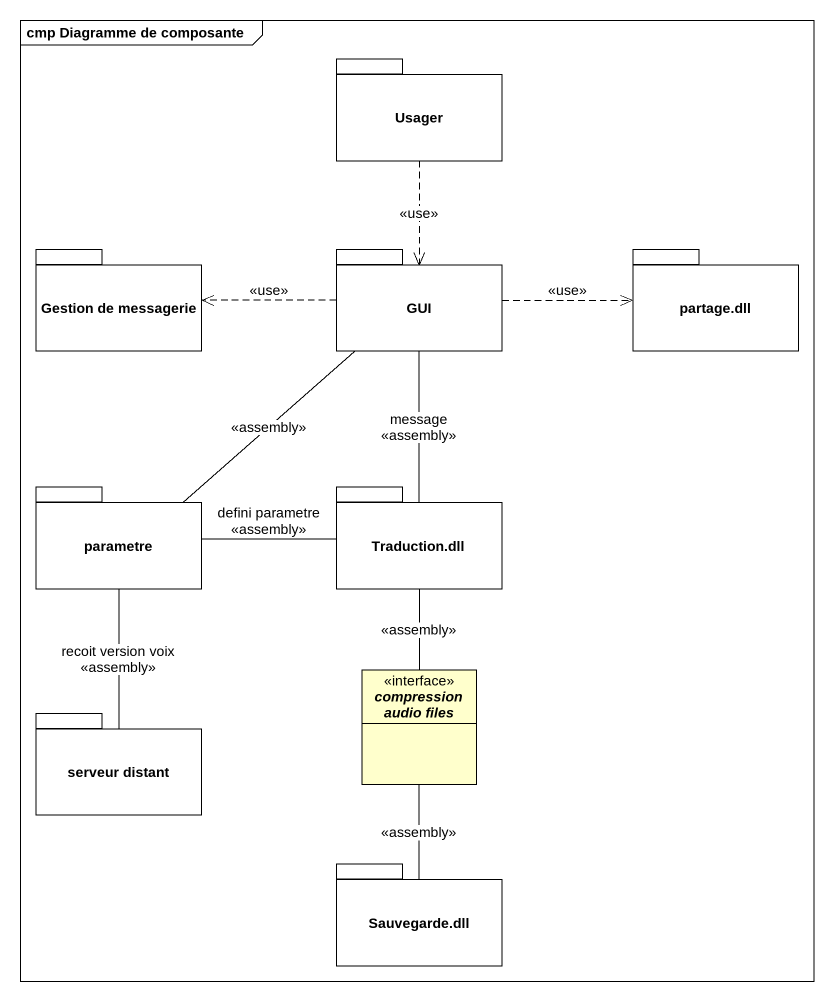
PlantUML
@startuml
mainframe cmp Diagramme de composante
hide circle
hide empty members
package Usager {
}
package "Gestion de messagerie" as Gestion_de_messagerie {
}
package GUI {
}
package "partage.dll" as partage_dll {
}
package parametre {
}
package "Traduction.dll" as Traduction_dll {
}
interface "compression audio files" as compression_audio_files
package "serveur distant" as serveur_distant {
}
package "Sauvegarde.dll" as Sauvegarde_dll {
}
Usager ..> GUI : <<use>>
GUI .left.> Gestion_de_messagerie : <<use>>
GUI .right.> partage_dll : <<use>>
parametre -up- GUI : <<assembly>>
parametre -- serveur_distant : recoit version voix\n<<assembly>>
Traduction_dll -up- GUI : message\n<<assembly>>
Traduction_dll -left- parametre : defini parametre\n<<assembly>>
Traduction_dll -- compression_audio_files : <<assembly>>
Sauvegarde_dll -up- compression_audio_files : <<assembly>>
@enduml
